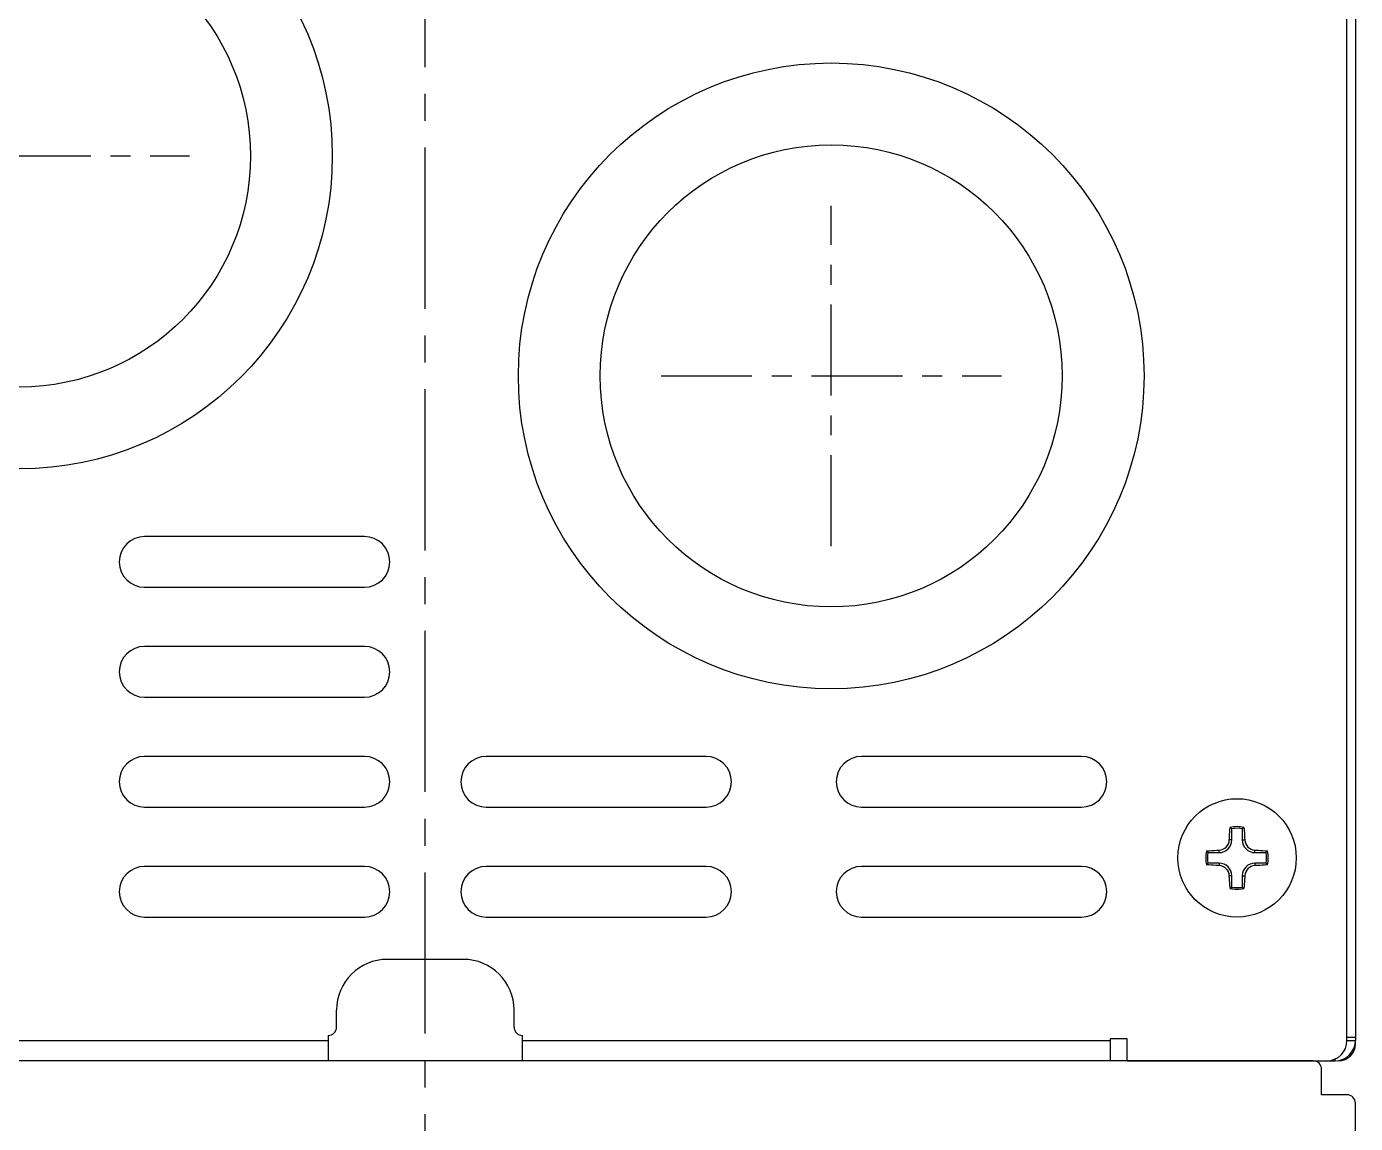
# Model space of a CAD drawing. Extents: x -329 to 5579, y -1951 to 3105.
# Drawn here: x 3263.1 to 3341.7, y -1756.1 to -1691.3 of the extents above; entities that cross this region are included whole.
import ezdxf

# ---------------------------------------------------------------- set-up
doc = ezdxf.new("R2010")
doc.units = 0
doc.linetypes.add('CENTER', pattern=[17.8, 10.75, -2.35, 2.35, -2.35])
doc.linetypes.add('CENTER2', pattern=[28.575, 19.05, -3.175, 3.175, -3.175])
for name, color, linetype in [('3', 112, 'CENTER'), ('BUSHING30_DXF_CONTINUOUS_L', 7, 'CONTINUOUS'), ('HTSINK-FLEX_DXF_CONTINUOUS', 7, 'CONTINUOUS'), ('PANEL_BK-SPIDXF_CONTINUOUS', 7, 'CONTINUOUS'), ('PANEL_F-SPIIDXF_CONTINUOUS', 7, 'CONTINUOUS'), ('PANEL_RT-SPIDXF_CONTINUOUS', 7, 'CONTINUOUS'), ('PANEL_RU-SPIDXF_CONTINUOUS', 7, 'CONTINUOUS'), ('TH_T3X8_DXF_CONTINUOUS_LIN', 7, 'CONTINUOUS')]:
    doc.layers.add(name, color=color, linetype=linetype)

msp = doc.modelspace()

# ---------------------------------------------------------------- linework, layer by layer
at = {"layer": '3', "linetype": 'CENTER2', "ltscale": 0.5}
msp.add_line((3286.719, -1879.381), (3286.719, -1629.667), dxfattribs=at)
at = {"layer": '3', "linetype": 'CENTER', "ltscale": 0.5}
for p, q in [((3252.657, -1698.902), (3272.781, -1698.902)), ((3310.719, -1721.963), (3310.719, -1701.84)), ((3300.657, -1711.902), (3320.781, -1711.902))]:
    msp.add_line(p, q, dxfattribs=at)
at = {"layer": 'BUSHING30_DXF_CONTINUOUS_L', "color": 7, "linetype": 'CONTINUOUS'}
for centre, radius in [((3262.719, -1698.902), 18.5), ((3262.719, -1698.902), 13.659), ((3310.719, -1711.902), 18.5), ((3310.719, -1711.902), 13.659)]:
    msp.add_circle(centre, radius, dxfattribs=at)
at = {"layer": 'HTSINK-FLEX_DXF_CONTINUOUS', "color": 7, "linetype": 'CONTINUOUS'}
for p, q in [((3339.219, -1752.402), (3234.219, -1752.402)), ((3339.719, -1754.402), (3339.719, -1752.902)), ((3341.219, -1754.402), (3339.719, -1754.402)), ((3341.719, -1757.902), (3341.719, -1754.902))]:
    msp.add_line(p, q, dxfattribs=at)
for centre in [(3339.219, -1752.902), (3341.219, -1754.902)]:
    msp.add_arc(centre, 0.5, 0, 90, dxfattribs=at)
at = {"layer": 'PANEL_BK-SPIDXF_CONTINUOUS', "color": 7, "linetype": 'CONTINUOUS'}
for p, q in [((3341.219, -1751.202), (3341.219, -1679.702)), ((3328.219, -1752.402), (3340.019, -1752.402))]:
    msp.add_line(p, q, dxfattribs=at)
msp.add_arc((3340.019, -1751.202), 1.2, 270, 0, dxfattribs=at)
at = {"layer": 'PANEL_F-SPIIDXF_CONTINUOUS', "color": 7, "linetype": 'CONTINUOUS'}
msp.add_line((3341.719, -1751.402), (3341.719, -1751.202), dxfattribs=at)
msp.add_arc((3340.719, -1751.402), 1, 270, 0, dxfattribs=at)
at = {"layer": 'PANEL_RT-SPIDXF_CONTINUOUS', "color": 7, "linetype": 'CONTINUOUS'}
for p, q in [((3341.719, -1677.402), (3341.719, -1751.202)), ((3341.219, -1751.002), (3341.719, -1751.002)), ((3341.219, -1751.202), (3341.719, -1751.202)), ((3340.519, -1752.402), (3340.519, -1752.292)), ((3340.019, -1752.402), (3340.519, -1752.402))]:
    msp.add_line(p, q, dxfattribs=at)
msp.add_arc((3340.519, -1751.202), 1.2, 270, 0, dxfattribs=at)
at = {"layer": 'PANEL_RU-SPIDXF_CONTINUOUS', "color": 7, "linetype": 'CONTINUOUS'}
for p, q in [((3283.119, -1721.402), (3270.119, -1721.402)), ((3270.119, -1724.402), (3283.119, -1724.402)), ((3283.119, -1727.902), (3270.119, -1727.902)), ((3270.119, -1730.902), (3283.119, -1730.902)), ((3283.119, -1734.402), (3270.119, -1734.402)), ((3303.319, -1734.402), (3290.319, -1734.402)), ((3325.519, -1734.402), (3312.519, -1734.402)), ((3270.119, -1737.402), (3283.119, -1737.402)), ((3290.319, -1737.402), (3303.319, -1737.402)), ((3312.519, -1737.402), (3325.519, -1737.402)), ((3283.119, -1740.902), (3270.119, -1740.902)), ((3303.319, -1740.902), (3290.319, -1740.902)), ((3325.519, -1740.902), (3312.519, -1740.902)), ((3270.119, -1743.902), (3283.119, -1743.902)), ((3290.319, -1743.902), (3303.319, -1743.902)), ((3312.519, -1743.902), (3325.519, -1743.902)), ((3288.969, -1746.402), (3284.469, -1746.402)), ((3281.469, -1750.402), (3281.469, -1749.402)), ((3291.969, -1750.402), (3291.969, -1749.402)), ((3246.219, -1751.202), (3280.969, -1751.202)), ((3280.969, -1750.902), (3280.969, -1752.402)), ((3292.469, -1752.402), (3292.469, -1750.902)), ((3292.469, -1751.202), (3327.219, -1751.202)), ((3328.219, -1751.102), (3327.219, -1751.102)), ((3327.219, -1751.102), (3327.219, -1752.402)), ((3328.219, -1752.402), (3328.219, -1751.102))]:
    msp.add_line(p, q, dxfattribs=at)
for centre, radius, start, end in [((3270.119, -1722.902), 1.5, 90, 270), ((3283.119, -1722.902), 1.5, 270, 90), ((3270.119, -1729.402), 1.5, 90, 270), ((3283.119, -1729.402), 1.5, 270, 90), ((3270.119, -1735.902), 1.5, 90, 270), ((3283.119, -1735.902), 1.5, 270, 90), ((3290.319, -1735.902), 1.5, 90, 270), ((3303.319, -1735.902), 1.5, 270, 90), ((3312.519, -1735.902), 1.5, 90, 270), ((3325.519, -1735.902), 1.5, 270, 90), ((3270.119, -1742.402), 1.5, 90, 270), ((3283.119, -1742.402), 1.5, 270, 90), ((3290.319, -1742.402), 1.5, 90, 270), ((3303.319, -1742.402), 1.5, 270, 90), ((3312.519, -1742.402), 1.5, 90, 270), ((3325.519, -1742.402), 1.5, 270, 90), ((3284.469, -1749.402), 3, 90, 180), ((3288.969, -1749.402), 3, 0, 90), ((3280.969, -1750.402), 0.5, 270, 0), ((3292.469, -1750.402), 0.5, 180, 270)]:
    msp.add_arc(centre, radius, start, end, dxfattribs=at)
at = {"layer": 'TH_T3X8_DXF_CONTINUOUS_LIN', "color": 7, "linetype": 'CONTINUOUS'}
for p, q in [((3334.408, -1739.341), (3334.408, -1738.68)), ((3335.03, -1738.68), (3335.03, -1739.341)), ((3334.408, -1739.341), (3334.262, -1739.341)), ((3335.03, -1739.341), (3335.176, -1739.341)), ((3332.997, -1740.091), (3333.658, -1740.091)), ((3333.658, -1740.091), (3333.658, -1739.944)), ((3335.78, -1740.091), (3335.78, -1739.944)), ((3335.78, -1740.091), (3336.441, -1740.091)), ((3333.658, -1740.712), (3332.997, -1740.712)), ((3333.658, -1740.712), (3333.658, -1740.859)), ((3336.441, -1740.712), (3335.78, -1740.712)), ((3335.78, -1740.712), (3335.78, -1740.859)), ((3334.408, -1741.462), (3334.262, -1741.462)), ((3334.408, -1742.124), (3334.408, -1741.462)), ((3335.03, -1741.462), (3335.176, -1741.462)), ((3335.03, -1741.462), (3335.03, -1742.124))]:
    msp.add_line(p, q, dxfattribs=at)
msp.add_circle((3334.719, -1740.402), 3.5, dxfattribs=at)
for centre, radius, start, end in [((3334.719, -1740.402), 1.848, 77.22597, 102.77403), ((3330.787, -1743.013), 5.648, 50.1171, 51.39993), ((3334.719, -1740.402), 1.75, 79.77465, 100.22535), ((3338.651, -1743.013), 5.648, 128.60007, 129.8829), ((3333.658, -1739.341), 0.75, 270, 0), ((3333.629, -1739.312), 0.633, 272.65193, 357.34807), ((3335.78, -1739.341), 0.75, 180, 270), ((3335.809, -1739.312), 0.633, 182.65192, 267.34808), ((3334.719, -1740.402), 1.848, 167.22597, 192.77403), ((3337.331, -1736.47), 5.648, 218.60007, 219.8829), ((3334.719, -1740.402), 1.75, 169.77465, 190.22535), ((3332.108, -1736.47), 5.648, 320.1171, 321.39993), ((3334.719, -1740.402), 1.75, 349.77465, 10.22535), ((3334.719, -1740.402), 1.848, 347.22597, 12.77403), ((3337.331, -1744.334), 5.648, 140.1171, 141.39993), ((3333.658, -1741.462), 0.75, 0, 90), ((3333.629, -1741.492), 0.633, 2.65192, 87.34808), ((3335.78, -1741.462), 0.75, 90, 180), ((3335.809, -1741.492), 0.633, 92.65193, 177.34807), ((3332.108, -1744.334), 5.648, 38.60007, 39.8829), ((3330.787, -1737.79), 5.648, 308.60007, 309.8829), ((3334.719, -1740.402), 1.848, 257.22597, 282.77403), ((3334.719, -1740.402), 1.75, 259.77465, 280.22535), ((3338.651, -1737.79), 5.648, 230.1171, 231.39993)]:
    msp.add_arc(centre, radius, start, end, dxfattribs=at)
for points, knots in [([(3334.262, -1739.341), (3334.265, -1739.278), (3334.277, -1739.03), (3334.295, -1738.783), (3334.31, -1738.6)], [0, 0, 0, 0, 0.256442, 1, 1, 1, 1]), ([(3335.128, -1738.6), (3335.133, -1738.66), (3335.153, -1738.906), (3335.168, -1739.154), (3335.176, -1739.341)], [0, 0, 0, 0, 0.242992, 1, 1, 1, 1]), ([(3332.917, -1739.993), (3332.977, -1739.988), (3333.224, -1739.968), (3333.471, -1739.953), (3333.658, -1739.944)], [0, 0, 0, 0, 0.242992, 1, 1, 1, 1]), ([(3335.78, -1739.944), (3335.843, -1739.947), (3336.091, -1739.96), (3336.338, -1739.977), (3336.521, -1739.993)], [0, 0, 0, 0, 0.256444, 1, 1, 1, 1]), ([(3333.658, -1740.859), (3333.595, -1740.856), (3333.348, -1740.843), (3333.1, -1740.826), (3332.917, -1740.81)], [0, 0, 0, 0, 0.256444, 1, 1, 1, 1]), ([(3336.521, -1740.81), (3336.461, -1740.816), (3336.214, -1740.835), (3335.967, -1740.85), (3335.78, -1740.859)], [0, 0, 0, 0, 0.242992, 1, 1, 1, 1]), ([(3334.31, -1742.204), (3334.305, -1742.144), (3334.285, -1741.897), (3334.27, -1741.65), (3334.262, -1741.462)], [0, 0, 0, 0, 0.242992, 1, 1, 1, 1]), ([(3335.176, -1741.462), (3335.173, -1741.526), (3335.161, -1741.773), (3335.143, -1742.02), (3335.128, -1742.204)], [0, 0, 0, 0, 0.256442, 1, 1, 1, 1])]:
    msp.add_open_spline(points, degree=3, knots=knots, dxfattribs=at)

doc.saveas('drawing.dxf')
